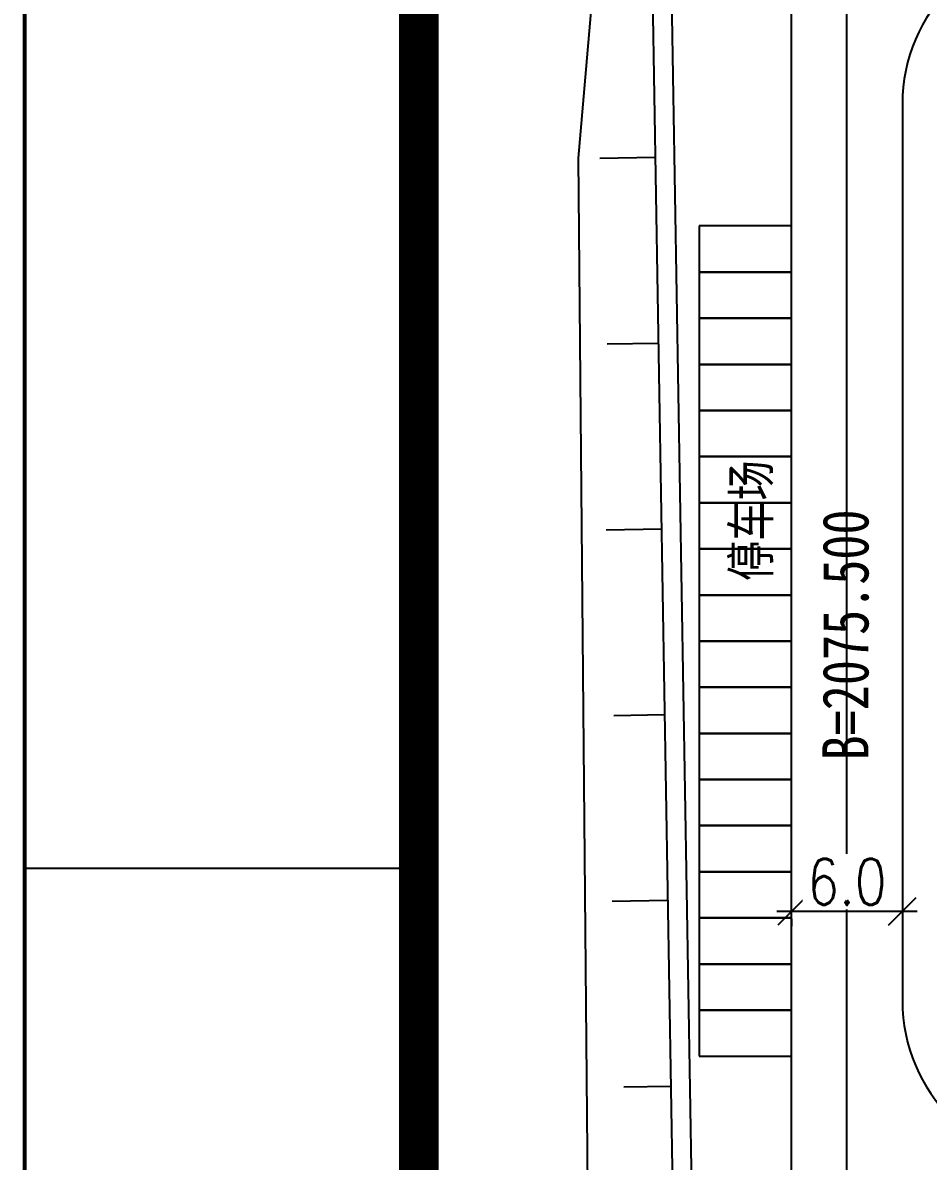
# Model space of a CAD drawing. Extents: x -93062 to 326984, y -142534 to 91021.
# Drawn here: x -59122 to -56825, y 83243 to 86134 of the extents above; entities that cross this region are included whole.
import ezdxf
from ezdxf.enums import TextEntityAlignment as Align

# ---------------------------------------------------------------- set-up
doc = ezdxf.new("R2010")
doc.units = 0
doc.header["$LTSCALE"] = 1000
doc.header["$MEASUREMENT"] = 0
doc.layers.get('0').update_dxf_attribs({"color": 8})
doc.styles.add('COMPLEX', font='COMPLEX')
doc.styles.add('DIMHT', font='', dxfattribs={"width": 0.8})
doc.styles.add('DIMST', font='', dxfattribs={"height": 15})
doc.styles.add('hz', font='GEDITXT', dxfattribs={"width": 0.8, "bigfont": 'DXT'})
doc.styles.add('SIM', font='GEDITXT', dxfattribs={"width": 0.8, "bigfont": 'DXT'})
doc.styles.add('SIMPLEX', font='GEDITXT', dxfattribs={"height": 0.2, "bigfont": 'DXT'})
doc.styles.get("Standard").update_dxf_attribs({"font": 'gbenor.shx', "bigfont": 'gbcbig.shx'})
doc.styles.add('TK', font='GEDITXT.SHX', dxfattribs={"width": 0.85, "height": 3.5, "bigfont": 'DXT.SHX'})
doc.styles.get('DIMHT').set_extended_font_data('SimSun')
doc.styles.get('DIMST').set_extended_font_data('SimSun')

# ---------------------------------------------------------------- blocks, each defined once
blk = doc.blocks.new('GEDI_WK_A1_V')
at = {"color": 3}
blk.add_line((0, 770.917), (10, 770.917), dxfattribs=at)
for points, const_width in [([(0, 841), (0, 0), (594, 0), (594, 841)], 0.1), ([(10, 816), (10, 10), (584, 10), (584, 816)], 1)]:
    blk.add_lwpolyline(points, close=True, dxfattribs=dict(at, const_width=const_width))
blk = doc.blocks.new('A$C711966D6')
blk.add_blockref('GEDI_WK_A1_V', (0, 0))
at = {"style": 'TK', "width": 0.85}
for tag, height, p in [('PROJECTNAME', 4.75, (529, 44)), ('PHASE', 4, (571, 44)), ('DRAWINGNAME', 4.75, (539, 31))]:
    blk.add_attdef(tag, text='', height=height, dxfattribs=at).set_placement(p, align=Align.MIDDLE_CENTER)
for tag, p, height in [('APPROVE', (416, 32.75), 3.5), ('DESIGN', (461, 32.75), 3.5), ('REVIEW1', (416, 25.75), 3.5), ('DRAW', (461, 25.75), 3.5), ('DRAWINGNUMBER', (511, 18.5), 4), ('REVIEW2', (416, 18.75), 3.5), ('PROPORTION', (461, 18.75), 3.5), ('CHECK', (416, 11.75), 3.5), ('DATE', (461, 11.75), 3.5), ('VERSION', (577, 11.75), 3.5)]:
    blk.add_attdef(tag, p, '', height=height, dxfattribs=at)
blk = doc.blocks.new('是飞洒发时')
at = {"xscale": 100, "yscale": 100, "zscale": 100}
blk.add_blockref('A$C711966D6', (0, 0), dxfattribs=at)
blk = doc.blocks.new('_Oblique')
at = {"color": 0, "linetype": 'ByBlock', "lineweight": -2}
blk.add_line((-0.5, -0.5), (0.5, 0.5), dxfattribs=at)
blk = doc.blocks.new('A$C672165B9')
at = {"color": 251}
for p, q in [((1594.6, 26542.6), (1344.1, 23656.2)), ((1824, 26291), (2229.6, 2137.3)), ((2797.7, 16025.7), (2797.7, 25913.6)), ((3552.5, 24026.6), (3552.5, 17912.7)), ((1344.1, 23656.2), (1540.8, 1571.2)), ((1868.1, 23661.2), (1490.8, 23654.9)), ((1868.1, 23661.2), (1490.8, 23654.9)), ((1889.4, 22394.6), (1540.2, 22388.7)), ((1910.7, 21128), (1533.3, 21121.6)), ((1910.7, 21128), (1533.3, 21121.6)), ((1932, 19861.4), (1585.7, 19855.6)), ((1953.2, 18594.8), (1575.9, 18588.4)), ((1953.2, 18594.8), (1575.9, 18588.4)), ((2697, 18522.2), (3653.1, 18522.2)), ((2797.7, 18470.8), (2797.7, 18421.5)), ((3552.5, 18470.8), (3552.5, 18421.5)), ((1974.5, 17328.1), (1655.7, 17322.8))]:
    blk.add_line(p, q, dxfattribs=at)
at = {"color": 251, "ltscale": 10}
for p, q in [((2344.6, 3164.1), (1958.4, 26165.2)), ((3175.1, 16403.1), (3175.1, 25536.2))]:
    blk.add_line(p, q, dxfattribs=at)
at = {"color": 251, "ltscale": 3}
for p, q in [((2168.7, 23194.8), (2168.7, 22880.3)), ((2797.7, 23194.8), (2168.7, 23194.8)), ((2797.7, 22880.3), (2797.7, 23194.8)), ((2168.7, 22880.3), (2797.7, 22880.3)), ((2168.7, 22880.3), (2168.7, 22565.8)), ((2797.7, 22880.3), (2168.7, 22880.3)), ((2797.7, 22565.8), (2797.7, 22880.3)), ((2168.7, 22565.8), (2797.7, 22565.8)), ((2168.7, 22565.8), (2168.7, 22251.3)), ((2797.7, 22565.8), (2168.7, 22565.8)), ((2797.7, 22251.3), (2797.7, 22565.8)), ((2168.7, 22251.3), (2797.7, 22251.3)), ((2168.7, 22251.3), (2168.7, 21936.8)), ((2797.7, 22251.3), (2168.7, 22251.3)), ((2797.7, 21936.8), (2797.7, 22251.3)), ((2168.7, 21936.8), (2797.7, 21936.8)), ((2168.7, 21936.8), (2168.7, 21622.3)), ((2797.7, 21936.8), (2168.7, 21936.8)), ((2797.7, 21622.3), (2797.7, 21936.8)), ((2168.7, 21622.3), (2797.7, 21622.3)), ((2168.7, 21622.3), (2168.7, 21307.8)), ((2797.7, 21622.3), (2168.7, 21622.3)), ((2797.7, 21307.8), (2797.7, 21622.3)), ((2168.7, 21307.8), (2797.7, 21307.8)), ((2168.7, 21307.8), (2168.7, 20993.3)), ((2797.7, 21307.8), (2168.7, 21307.8)), ((2797.7, 20993.3), (2797.7, 21307.8)), ((2168.7, 20993.3), (2797.7, 20993.3)), ((2168.7, 20993.3), (2168.7, 20678.8)), ((2797.7, 20993.3), (2168.7, 20993.3)), ((2797.7, 20678.8), (2797.7, 20993.3)), ((2168.7, 20678.8), (2797.7, 20678.8)), ((2168.7, 20678.8), (2168.7, 20364.3)), ((2797.7, 20678.8), (2168.7, 20678.8)), ((2797.7, 20364.3), (2797.7, 20678.8)), ((2168.7, 20364.3), (2797.7, 20364.3)), ((2168.7, 20364.3), (2168.7, 20049.8)), ((2797.7, 20364.3), (2168.7, 20364.3)), ((2797.7, 20049.8), (2797.7, 20364.3)), ((2168.7, 20049.8), (2797.7, 20049.8)), ((2168.7, 20049.8), (2168.7, 19735.3)), ((2797.7, 20049.8), (2168.7, 20049.8)), ((2797.7, 19735.3), (2797.7, 20049.8)), ((2168.7, 19735.3), (2797.7, 19735.3)), ((2168.7, 19735.3), (2168.7, 19420.8)), ((2797.7, 19735.3), (2168.7, 19735.3)), ((2797.7, 19420.8), (2797.7, 19735.3)), ((2168.7, 19420.8), (2797.7, 19420.8)), ((2168.7, 19420.8), (2168.7, 19106.3)), ((2797.7, 19420.8), (2168.7, 19420.8)), ((2797.7, 19106.3), (2797.7, 19420.8)), ((2168.7, 19106.3), (2797.7, 19106.3)), ((2168.7, 19106.3), (2168.7, 18791.8)), ((2797.7, 19106.3), (2168.7, 19106.3)), ((2797.7, 18791.8), (2797.7, 19106.3)), ((2168.7, 18791.8), (2797.7, 18791.8)), ((2168.7, 18791.8), (2168.7, 18477.3)), ((2797.7, 18791.8), (2168.7, 18791.8)), ((2797.7, 18477.3), (2797.7, 18791.8)), ((2168.7, 18477.3), (2797.7, 18477.3)), ((2168.7, 18477.3), (2168.7, 18162.8)), ((2797.7, 18477.3), (2168.7, 18477.3)), ((2797.7, 18162.8), (2797.7, 18477.3)), ((2168.7, 18162.8), (2797.7, 18162.8)), ((2168.7, 18162.8), (2168.7, 17848.3)), ((2797.7, 18162.8), (2168.7, 18162.8)), ((2797.7, 17848.3), (2797.7, 18162.8)), ((2168.7, 17848.3), (2797.7, 17848.3)), ((2168.7, 17848.3), (2168.7, 17533.8)), ((2797.7, 17848.3), (2168.7, 17848.3)), ((2797.7, 17533.8), (2797.7, 17848.3)), ((2168.7, 17533.8), (2797.7, 17533.8))]:
    blk.add_line(p, q, dxfattribs=at)
at = {"color": 251}
for centre, start, end in [((4684.7, 24026.6), 90, 180), ((4684.7, 17912.7), 180, 270)]:
    blk.add_arc(centre, 1132.2, start, end, dxfattribs=at)
at = {"color": 251, "xscale": 188.7010318362808, "yscale": 188.7010318362808, "zscale": 188.7010318362808, "rotation": 180}
blk.add_blockref('_Oblique', (2797.7, 18522.2), dxfattribs=at)
at = {"color": 251, "xscale": 188.7010318362808, "yscale": 188.7010318362808, "zscale": 188.7010318362808}
blk.add_blockref('_Oblique', (3552.5, 18522.2), dxfattribs=at)
at = {"color": 251, "ltscale": 0.5, "style": 'DIMST', "width": 0.8}
blk.add_text('停车场', height=251.6, rotation=90, dxfattribs=at).set_placement((2646.4, 20774, 668.9))
at = {"color": 251, "style": 'DIMHT', "width": 0.8}
blk.add_text('B=2075.500', height=314.5, rotation=90, dxfattribs=at).set_placement((3321.6, 19550.6))
at = {"color": 251, "style": 'SIMPLEX', "width": 0.8}
for height, p in [(75.5, (5032.8, 24516.1)), (75.5, (4692.1, 24249.2)), (251.6, (24745.2, 6386.7))]:
    blk.add_attdef('JZW', text='', height=height, rotation=359.99996, dxfattribs=at).set_placement(p, align=Align.MIDDLE)
at = {"color": 251, "style": 'hz', "width": 0.8}
for p in [(16426.9, 23704), (10887.9, 22293), (14720.8, 19772.4), (17974.9, 19082.8), (25961.4, 18486), (38100.4, 18366.3), (11528.9, 17640.7), (26545.9, 15647), (10782.8, 15493.4), (17847.7, 14761.2), (11764.5, 12831.7), (14968.4, 10742.1), (5313.3, 9148.4), (25534.1, 9009.2), (3089.1, 8401.9), (26406.5, 6157.4), (17784.5, 5258), (29076.2, 4512.3), (15144.7, 4201.8), (37066.7, 4015)]:
    blk.add_attdef('9.80', p, '', height=440.3, dxfattribs=at)
at = {"color": 251, "style": 'COMPLEX', "width": 1.041667}
for height, p, p2 in [(135.3, (18779.9, 24022.5), (18900.7, 24022.5)), (112.7, (24159.1, 23918), (24259.7, 23918)), (112.7, (19107.7, 22514.6), (19208.3, 22514.6)), (112.7, (19107.7, 21130.8), (19208.3, 21130.8)), (112.7, (19107.7, 19910.6), (19208.3, 19910.6)), (112.7, (19107.7, 19155.8), (19208.3, 19155.8)), (112.7, (19107.7, 17646.2), (19208.3, 17646.2)), (112.7, (19107.7, 16262.4), (19208.3, 16262.4)), (112.7, (19107.7, 15255.9), (19208.3, 15255.9)), (112.7, (19107.7, 14167), (19208.3, 14167)), (112.7, (19107.7, 13933.9), (19208.3, 13933.9)), (112.7, (19107.7, 12878.3), (19208.3, 12878.3)), (146.5, (35125.9, 12740.3), (35256.8, 12740.3)), (112.7, (19107.7, 11494.5), (19208.3, 11494.5)), (112.7, (19107.7, 10274.2), (19208.3, 10274.2)), (112.7, (19107.7, 9519.4), (19208.3, 9519.4)), (112.7, (19107.7, 8009.8), (19208.3, 8009.8)), (112.7, (19107.7, 6626), (19208.3, 6626)), (112.7, (19107.7, 5619.6), (19208.3, 5619.6)), (112.7, (18534.3, 4487.4), (18635, 4487.4)), (135.3, (10257.2, 2831.6), (10378, 2831.6)), (135.3, (9845, 2443.5), (9965.8, 2443.5))]:
    blk.add_attdef('A', text='', height=height, dxfattribs=at).set_placement(p, p2, align=Align.FIT)
for height, p, p2 in [(135.3, (18273.7, 23709.6), (18273.7, 23588.8)), (146.5, (34895.1, 12644.2), (34895.1, 12513.3))]:
    blk.add_attdef('A', text='', height=height, rotation=270, dxfattribs=at).set_placement(p, p2, align=Align.FIT)
at = {"color": 251, "style": 'COMPLEX', "text_generation_flag": 4, "width": 1.041667}
for p, p2 in [((32232.5, 22773.3), (32353.3, 22773.3)), ((25004, 19495), (25124.8, 19495)), ((37956.5, 15917.2), (38077.2, 15917.2)), ((37584.1, 15544.8), (37704.9, 15544.8)), ((30848.7, 13137), (30969.5, 13137)), ((30933.8, 10635.5), (31054.6, 10635.5)), ((31191.9, 10370.8), (31312.7, 10370.8)), ((25004, 9858.6), (25124.8, 9858.6))]:
    blk.add_attdef('A', text='', height=135.3, dxfattribs=at).set_placement(p, p2, align=Align.FIT)
at = {"color": 251, "width": 0.8, "flags": 9}
for tag, p in [('XSIZE', (4021, 20376.2)), ('XSIZE', (4025.5, 20391)), ('YSIZE', (4070.3, 20399.8)), ('YSIZE', (4113.1, 20385.5)), ('XSIZE', (4021, 19747.2)), ('XSIZE', (4025.5, 19762)), ('YSIZE', (4070.3, 19770.8)), ('YSIZE', (4113.1, 19756.5)), ('XSIZE', (4021, 19118.2)), ('XSIZE', (4025.5, 19133)), ('YSIZE', (4070.3, 19141.8)), ('YSIZE', (4113.1, 19127.5)), ('XSIZE', (4021, 18489.2)), ('XSIZE', (4025.5, 18504)), ('YSIZE', (4070.3, 18512.7)), ('YSIZE', (4113.1, 18498.4)), ('XSIZE', (4021, 17860.2)), ('XSIZE', (4025.5, 17875)), ('YSIZE', (4070.3, 17883.7)), ('YSIZE', (4113.1, 17869.4)), ('XSIZE', (4345.9, 17267.3)), ('XSIZE', (4350.4, 17282.1)), ('YSIZE', (4395.3, 17290.8)), ('YSIZE', (4438.1, 17276.5)), ('XSIZE', (5060.2, 17088.9)), ('YSIZE', (5105.1, 17097.7)), ('YSIZE', (5147.9, 17083.4)), ('XSIZE', (5689.2, 17088.9)), ('YSIZE', (5734.1, 17097.7)), ('YSIZE', (5776.9, 17083.4)), ('XSIZE', (5055.7, 17074.1)), ('XSIZE', (5684.7, 17074.1))]:
    blk.add_attdef(tag, p, '', height=0.0687, dxfattribs=at)
at = {"color": 251, "insert": (3175.1, 18723.4), "char_height": 314.5, "attachment_point": 5, "style": 'SIM', "bg_fill": 3, "box_fill_scale": 1.1, "bg_fill_color": 256, "bg_fill_true_color": 13158600, "bg_fill_transparency": 0}
blk.add_mtext('6.0', dxfattribs=at)

msp = doc.modelspace()

# ---------------------------------------------------------------- block references
msp.add_blockref('是飞洒发时', (-59117.5, 6896))

# ---------------------------------------------------------------- next in the draw order: block references
at = {"xscale": 0.3724428399518654, "yscale": 0.3724428399518654, "zscale": 0.3724428399518654}
msp.add_blockref('A$C672165B9', (-58213.6, 76979.3), dxfattribs=at)

doc.saveas('drawing.dxf')
